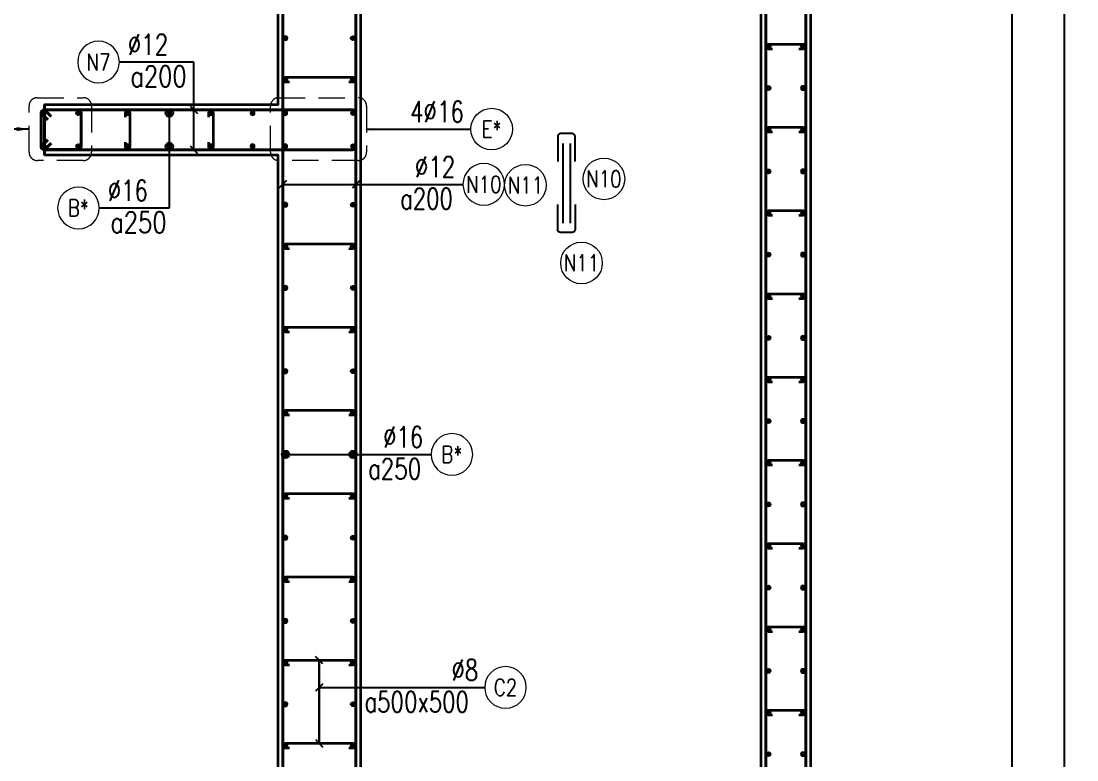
# Model space of a CAD drawing. Header units: millimetres. Extents: x 988833 to 1318015, y -9365 to 47591.
# Drawn here: x 1016543 to 1022882, y 6902 to 11339 of the extents above; entities that cross this region are included whole.
import ezdxf
from ezdxf.enums import TextEntityAlignment as Align

# ---------------------------------------------------------------- set-up
doc = ezdxf.new("R2010")
doc.units = ezdxf.units.MM
doc.header["$MEASUREMENT"] = 0
doc.linetypes.add('HIDDEN', pattern=[9.525, 6.35, -3.175])
doc.linetypes.add('HIDDEN2', pattern=[4.7625, 3.175, -1.5875])
doc.layers.get('0').update_dxf_attribs({"lineweight": 20})
doc.layers.get('Defpoints').update_dxf_attribs({"color": 151, "lineweight": 9})
doc.layers.add('Hidden', color=9, linetype='HIDDEN')
doc.layers.add('Ligature', color=1, linetype='Continuous')
for name, color, linetype, lineweight in [('KC-LEADER', 153, 'Continuous', 18), ('KC-THEP', 6, 'Continuous', 40), ('NDC_S_DIM', 1, 'Continuous', 15), ('NDC_S_HIDDEN', 8, 'HIDDEN2', 13), ('NDC_S_LEADER', 1, 'Continuous', 15), ('NDC_S_REBAR', 4, 'Continuous', 35), ('NDC_S_STIRRUP', 4, 'Continuous', 40), ('NDC_S_VN TEXT', 7, 'Continuous', 20), ('NDC_S_WALL', 6, 'Continuous', 35)]:
    doc.layers.add(name, color=color, linetype=linetype, lineweight=lineweight)
doc.styles.add('NDC_DIM', font='', dxfattribs={"width": 0.75})
doc.styles.add('NDC_EN TXT', font='romans.shx', dxfattribs={"width": 0.8})
doc.styles.get('NDC_DIM').set_extended_font_data('Dotum')
doc.dimstyles.new('NDC_dim_25', dxfattribs={"dimscale": 25, "dimtxt": 2.5, "dimasz": 1.5, "dimexe": 1.5, "dimexo": 2.5, "dimgap": 1, "dimtad": 1, "dimdec": 0, "dimzin": 0, "dimdsep": 46, "dimtxsty": 'NDC_DIM', "dimblk": 'DIMMARK', "dimcen": 0.09, "dimdle": 1.2, "dimclrd": 1, "dimclre": 1, "dimclrt": 3, "dimadec": 0, "dimazin": 0, "dimtfac": 1, "dimtdec": 0, "dimtix": 1, "dimtofl": 0, "dimtmove": 0, "dimatfit": 3, "dimfxl": 6, "dimfxlon": 1, "dimtolj": 1, "dimtzin": 0, "dimarcsym": 0})
doc.dimstyles.new('NDC_dim_30', dxfattribs={"dimscale": 30, "dimtxt": 2.5, "dimasz": 1.5, "dimexe": 1.5, "dimexo": 2.5, "dimgap": 1, "dimtad": 1, "dimdec": 0, "dimzin": 0, "dimdsep": 46, "dimtxsty": 'NDC_DIM', "dimblk": 'DIMMARK', "dimcen": 0.09, "dimdle": 1.2, "dimclrd": 1, "dimclre": 1, "dimclrt": 3, "dimadec": 0, "dimazin": 0, "dimtfac": 1, "dimtdec": 0, "dimtix": 1, "dimtofl": 0, "dimtmove": 0, "dimatfit": 3, "dimfxl": 6, "dimfxlon": 1, "dimtolj": 1, "dimtzin": 0, "dimarcsym": 0})
doc.dimstyles.new('NDC_dim_50', dxfattribs={"dimscale": 50, "dimtxt": 2.5, "dimasz": 1.5, "dimexe": 1.5, "dimexo": 2.5, "dimgap": 1, "dimtad": 1, "dimdec": 0, "dimzin": 0, "dimdsep": 46, "dimtxsty": 'NDC_DIM', "dimblk": 'DIMMARK', "dimcen": 0.09, "dimdle": 1.2, "dimclrd": 1, "dimclre": 1, "dimclrt": 3, "dimadec": 0, "dimazin": 0, "dimtfac": 1, "dimtdec": 0, "dimtix": 1, "dimtofl": 0, "dimtmove": 0, "dimatfit": 3, "dimfxl": 6, "dimfxlon": 1, "dimtolj": 1, "dimtzin": 0, "dimarcsym": 0})

# ---------------------------------------------------------------- blocks, each defined once
blk = doc.blocks.new('THEP')
at = {"layer": 'KC-LEADER', "color": 6}
blk.add_circle((0, 0), 14, dxfattribs=at)
at = {"layer": 'KC-THEP'}
for p, q in [((-14, 0), (14, 0)), ((9.9, 9.9), (-9.9, -9.9)), ((-9.9, 9.9), (9.9, -9.9)), ((0, 14), (0, -14))]:
    blk.add_line(p, q, dxfattribs=at)
blk = doc.blocks.new('A$C7BC65A55')
at = {"layer": 'Ligature'}
for p, q in [((-15.2, 372, 0), (-15.2, 38.5, 0)), ((15.2, 372, 0), (15.2, 38.5, 0))]:
    blk.add_line(p, q, dxfattribs=at)
for points in [[(-36.2, 296.5), (-36.2, 400.9, -0.414214), (-24, 413.1), (24, 413.1, -0.414214), (36.2, 400.9), (36.2, 296.5)], [(-36.2, 116.5), (-36.2, 12.2, 0.414214), (-24, 0), (24, 0, 0.414214), (36.2, 12.2), (36.2, 116.5)]]:
    blk.add_lwpolyline(points, format="xyb", dxfattribs=at)
blk = doc.blocks.new('DIMMARK')
at = {"layer": 'NDC_S_DIM', "color": 1}
blk.add_line((-1.5, 0), (1, 0), dxfattribs=at)
at = {"layer": 'NDC_S_DIM', "color": 2, "const_width": 0.1}
blk.add_lwpolyline([(-0.424, -0.424), (0.424, 0.424)], dxfattribs=at)
blk = doc.blocks.new('*U11')
blk.add_circle((-2.5, 0), 2.5)
at = {"layer": 'NDC_S_VN TEXT', "color": 3, "style": 'NDC_EN TXT', "width": 0.75}
for tag, p in [('DK1', (0.5, 0.85)), ('KC1', (0.5, -2.97))]:
    blk.add_attdef(tag, p, '', height=2.5, dxfattribs=at)
at = {"layer": 'NDC_S_VN TEXT', "color": 7, "style": 'NDC_EN TXT', "width": 0.8}
blk.add_attdef('SH2', text='', height=2, dxfattribs=at).set_placement((-2.5, 0), align=Align.MIDDLE)
blk = doc.blocks.new('*U12')
blk.add_circle((-2.5, 0), 2.5)
at = {"layer": 'NDC_S_VN TEXT', "color": 3, "style": 'NDC_EN TXT', "width": 0.75}
for tag, p in [('DK1', (0.5, 0.85)), ('KC1', (0.5, -2.97))]:
    blk.add_attdef(tag, p, '', height=2.5, dxfattribs=at)
at = {"layer": 'NDC_S_VN TEXT', "color": 7, "style": 'NDC_EN TXT', "width": 0.8}
blk.add_attdef('SH2', text='', height=2, dxfattribs=at).set_placement((-2.5, 0), align=Align.MIDDLE)
blk = doc.blocks.new('*U9')
blk.add_circle((2.5, 0), 2.5)
at = {"layer": 'NDC_S_VN TEXT', "color": 3, "style": 'NDC_EN TXT', "width": 0.75}
blk.add_attdef('DK2', text='', height=2.5, dxfattribs=at).set_placement((-0.85, 0.85), align=Align.RIGHT)
at = {"layer": 'NDC_S_VN TEXT', "color": 7, "style": 'NDC_EN TXT', "width": 0.8}
blk.add_attdef('SH3', text='', height=2, dxfattribs=at).set_placement((2.5, 0), align=Align.MIDDLE)
blk = doc.blocks.new('*U60')
at = {"layer": 'NDC_S_REBAR'}
blk.add_lwpolyline([(-15, -75), (-15, -100, 1), (15, -100), (15, 100, 1), (-15, 100), (-15, 75)], format="xyb", dxfattribs=at)
blk = doc.blocks.new('*U61')
at = {"layer": 'NDC_S_HIDDEN', "color": 0, "linetype": 'ByBlock', "lineweight": -2, "transparency": 16777216}
for p in [(0, 0), (500, 0)]:
    blk.add_blockref('*U60', p, dxfattribs=at)
blk = doc.blocks.new('*U10')
blk.add_circle((2.5, 0), 2.5)
at = {"layer": 'NDC_S_VN TEXT', "color": 3, "style": 'NDC_EN TXT'}
for tag, width, p in [('DK2', 0.75, (-0.85, 0.85)), ('KC2', 0.8, (-0.85, -2.97))]:
    blk.add_attdef(tag, text='', height=2.5, dxfattribs=dict(at, width=width)).set_placement(p, align=Align.RIGHT)
at = {"layer": 'NDC_S_VN TEXT', "color": 7, "style": 'NDC_EN TXT', "width": 0.8}
blk.add_attdef('SH3', text='', height=2, dxfattribs=at).set_placement((2.5, 0), align=Align.MIDDLE)
blk = doc.blocks.new('*D328')
at = {"layer": 'Defpoints', "color": 0, "transparency": 16777216}
for p in [(1021283.2, 12486.3), (1022494, 12486.3), (1021283.2, 886.3)]:
    blk.add_point(p, dxfattribs=at)
at = {"layer": 'NDC_S_DIM', "color": 1, "lineweight": -2, "transparency": 16777216}
for p, q in [((1022194, 12486.3), (1022569, 12486.3)), ((1022494, 961.3), (1022494, 12411.3)), ((1022194, 886.3), (1022569, 886.3))]:
    blk.add_line(p, q, dxfattribs=at)
at = {"layer": 'NDC_S_DIM', "color": 1, "lineweight": -2, "transparency": 16777216, "xscale": 75, "yscale": 75, "zscale": 75}
for p, rotation in [((1022494, 12486.3), 90), ((1022494, 886.3), 270)]:
    blk.add_blockref('DIMMARK', p, dxfattribs=dict(at, rotation=rotation))
at = {"layer": 'NDC_S_DIM', "color": 3, "transparency": 16777216, "insert": (1022381.4, 6686.3), "char_height": 125, "attachment_point": 5, "rotation": 90, "style": 'NDC_DIM'}
blk.add_mtext('\\A1;11600', dxfattribs=at)
blk = doc.blocks.new('*D331')
at = {"layer": 'Defpoints', "color": 0, "ltscale": 200, "transparency": 16777216}
for p in [(1021283.2, 12486.3), (1022806.6, 12486.3), (1021283.2, 886.6)]:
    blk.add_point(p, dxfattribs=at)
at = {"layer": 'NDC_S_DIM', "color": 1, "lineweight": -2, "ltscale": 200, "transparency": 16777216}
for p, q in [((1022506.6, 12486.3), (1022881.6, 12486.3)), ((1022806.6, 961.6), (1022806.6, 12411.3)), ((1022506.6, 886.6), (1022881.6, 886.6))]:
    blk.add_line(p, q, dxfattribs=at)
at = {"layer": 'NDC_S_DIM', "color": 1, "lineweight": -2, "ltscale": 200, "transparency": 16777216, "xscale": 75, "yscale": 75, "zscale": 75}
for p, rotation in [((1022806.6, 12486.3), 90), ((1022806.6, 886.6), 270)]:
    blk.add_blockref('DIMMARK', p, dxfattribs=dict(at, rotation=rotation))
at = {"layer": 'NDC_S_DIM', "color": 3, "ltscale": 200, "transparency": 16777216, "insert": (1022694, 6686.4), "char_height": 125, "attachment_point": 5, "rotation": 90, "style": 'NDC_DIM'}
blk.add_mtext('\\A1;11600', dxfattribs=at)

msp = doc.modelspace()

# ---------------------------------------------------------------- linework, layer by layer
for centre in [(1019570.8, 10353.2), (1020041.7, 10391.3), (1019907.3, 9886.3)]:
    msp.add_circle(centre, 125)
at = {"layer": 'NDC_S_HIDDEN', "ltscale": 50}
for points in [[(1016640.2, 10879), (1016916, 10879, -0.414214), (1016966, 10829), (1016966, 10551.4, -0.414214), (1016916, 10501.4), (1016640.2, 10501.4, -0.414214), (1016590.2, 10551.4), (1016590.2, 10829, -0.414214)], [(1018090.2, 10879), (1018566.8, 10879, -0.414214), (1018616.8, 10829), (1018616.8, 10551.4, -0.414214), (1018566.8, 10501.4), (1018090.2, 10501.4, -0.414214), (1018040.2, 10551.4), (1018040.2, 10829, -0.414214)]]:
    msp.add_lwpolyline(points, format="xyb", close=True, dxfattribs=at)
at = {"layer": 'NDC_S_REBAR'}
for points in [[(1021054.9, 11171.3), (1021029.9, 11171.3, -1), (1021029.9, 11201.3), (1021237, 11201.3, -1), (1021237, 11171.3), (1021212, 11171.3)], [(1018154.9, 10971.3), (1018129.9, 10971.3, -1), (1018129.9, 11001.3), (1018535.4, 11001.3, -1), (1018535.4, 10971.3), (1018510.4, 10971.3)], [(1021054.9, 10671.3), (1021029.9, 10671.3, -1), (1021029.9, 10701.3), (1021237, 10701.3, -1), (1021237, 10671.3), (1021212, 10671.3)], [(1021054.9, 10171.3), (1021029.9, 10171.3, -1), (1021029.9, 10201.3), (1021237, 10201.3, -1), (1021237, 10171.3), (1021212, 10171.3)], [(1018154.9, 9971.3), (1018129.9, 9971.3, -1), (1018129.9, 10001.3), (1018535.4, 10001.3, -1), (1018535.4, 9971.3), (1018510.4, 9971.3)], [(1021054.9, 9671.3), (1021029.9, 9671.3, -1), (1021029.9, 9701.3), (1021237, 9701.3, -1), (1021237, 9671.3), (1021212, 9671.3)], [(1018154.9, 9471.3), (1018129.9, 9471.3, -1), (1018129.9, 9501.3), (1018535.4, 9501.3, -1), (1018535.4, 9471.3), (1018510.4, 9471.3)], [(1021054.9, 9171.3), (1021029.9, 9171.3, -1), (1021029.9, 9201.3), (1021237, 9201.3, -1), (1021237, 9171.3), (1021212, 9171.3)], [(1018154.9, 8971.3), (1018129.9, 8971.3, -1), (1018129.9, 9001.3), (1018535.4, 9001.3, -1), (1018535.4, 8971.3), (1018510.4, 8971.3)], [(1021054.9, 8671.3), (1021029.9, 8671.3, -1), (1021029.9, 8701.3), (1021237, 8701.3, -1), (1021237, 8671.3), (1021212, 8671.3)], [(1018154.9, 8471.3), (1018129.9, 8471.3, -1), (1018129.9, 8501.3), (1018535.4, 8501.3, -1), (1018535.4, 8471.3), (1018510.4, 8471.3)], [(1021054.9, 8171.3), (1021029.9, 8171.3, -1), (1021029.9, 8201.3), (1021237, 8201.3, -1), (1021237, 8171.3), (1021212, 8171.3)], [(1018154.9, 7971.3), (1018129.9, 7971.3, -1), (1018129.9, 8001.3), (1018535.4, 8001.3, -1), (1018535.4, 7971.3), (1018510.4, 7971.3)], [(1021054.9, 7671.3), (1021029.9, 7671.3, -1), (1021029.9, 7701.3), (1021237, 7701.3, -1), (1021237, 7671.3), (1021212, 7671.3)], [(1018154.9, 7471.3), (1018129.9, 7471.3, -1), (1018129.9, 7501.3), (1018535.4, 7501.3, -1), (1018535.4, 7471.3), (1018510.4, 7471.3)], [(1021054.9, 7171.3), (1021029.9, 7171.3, -1), (1021029.9, 7201.3), (1021237, 7201.3, -1), (1021237, 7171.3), (1021212, 7171.3)], [(1018154.9, 6971.3), (1018129.9, 6971.3, -1), (1018129.9, 7001.3), (1018535.4, 7001.3, -1), (1018535.4, 6971.3), (1018510.4, 6971.3)]]:
    msp.add_lwpolyline(points, format="xyb", dxfattribs=at)
at = {"layer": 'NDC_S_STIRRUP'}
for points in [[(1018543.4, 3317.7), (1018553.4, 3287.7), (1018553.4, 12836.3, 0.414214), (1018533.4, 12856.3), (1018133.4, 12856.3, 0.414214), (1018113.4, 12836.3), (1018113.4, 9587), (1018113.4, 9587)], [(1021213.4, 576.3), (1021253.4, 536.3, -0.414214), (1021233.4, 516.3), (1021033.4, 516.3, -0.414214), (1021013.4, 536.3), (1021013.4, 12836.3, -0.414214), (1021033.4, 12856.3), (1021233.4, 12856.3, -0.414214), (1021253.4, 12836.3), (1021253.4, 536.3, -0.414214), (1021233.4, 516.3), (1021193.4, 556.3)], [(1016722.6, 10606.3), (1016682.6, 10566.3, -0.414214), (1016662.6, 10586.3), (1016662.6, 10786.3, -0.414214), (1016682.6, 10806.3), (1018533.4, 10806.3, -0.414214), (1018553.4, 10786.3), (1018553.4, 10586.3, -0.414358), (1018533.4, 10566.3), (1016682.6, 10566.3, -0.414214), (1016662.6, 10586.3), (1016702.6, 10626.3)], [(1016702.6, 10746.3), (1016662.6, 10786.3, -0.414214), (1016682.6, 10806.3), (1016882.6, 10806.3, -0.414214), (1016902.6, 10786.3), (1016902.6, 10588.5, -0.414214), (1016882.6, 10568.5), (1016682.6, 10568.5, -0.414214), (1016662.6, 10588.5), (1016662.6, 10786.3, -0.414214), (1016682.6, 10806.3), (1016722.6, 10766.3)], [(1018113.4, 10086.3), (1018113.4, 10086.3), (1018113.4, 536.3, 0.414214), (1018133.4, 516.3), (1018533.4, 516.3, 0.414214), (1018553.4, 536.3), (1018553.4, 3787), (1018543.4, 3757)]]:
    msp.add_lwpolyline(points, format="xyb", dxfattribs=at)
at = {"layer": 'NDC_S_WALL'}
for points in [[(1018583.4, 786.3), (1018583.4, 12586.3), (1019233.4, 12586.3), (1019233.4, 12586.3), (1019233.4, 12886.3), (1019233.4, 12886.3), (1016683.4, 12886.3), (1016683.4, 12886.3), (1016683.4, 12386.3), (1016683.4, 12386.3), (1018083.4, 12386.3), (1018083.4, 12386.3), (1018083.4, 10836.3), (1018083.4, 10836.3), (1016683.4, 10836.3), (1016683.4, 10536.3), (1018083.4, 10536.3), (1018083.4, 10536.3), (1018083.4, 3486.3)], [(1021283.4, 486.3), (1021283.4, 12886.3), (1021283.4, 12886.3), (1020333.4, 12886.3), (1020333.4, 12886.3), (1020333.4, 12586.3), (1020333.4, 12586.3), (1020983.4, 12586.3), (1020983.4, 786.3)], [(1016683.4, 10536.3), (1016683.4, 10836.3)]]:
    msp.add_lwpolyline(points, dxfattribs=at)

# ---------------------------------------------------------------- block references
at = {"layer": 'Hidden', "xscale": -1.44, "yscale": 1.44, "zscale": 1.44}
msp.add_blockref('A$C7BC65A55', (1019816.7, 10069, 0), dxfattribs=at)
at = {"layer": 'KC-THEP', "xscale": -1}
for p, rotation in [((1018129.9, 11236.3), 350.3314355636191), ((1021237, 11186.3), 170.331435563619), ((1018129.9, 10986.3), 350.3314355636191), ((1021237, 10936.3), 170.331435563619), ((1016679.1, 10785.9), 350.3314355636191), ((1017182.6, 10786.3), 350.3314355636191), ((1017432.6, 10786.3), 350.3314355636191), ((1017682.6, 10786.3), 350.3314355636191), ((1017932.6, 10786.3), 350.3314355636191), ((1018129.1, 10785.9), 350.3314355636191), ((1021237, 10686.3), 170.331435563619), ((1016679.1, 10587.3), 350.3314355636191), ((1017182.6, 10587.7), 350.3314355636191), ((1017432.6, 10587.7), 350.3314355636191), ((1017682.6, 10587.7), 350.3314355636191), ((1017932.6, 10587.7), 350.3314355636191), ((1018129.1, 10587.3), 350.3314355636191), ((1021237, 10436.3), 170.331435563619), ((1018129.9, 10236.3), 350.3314355636191), ((1021237, 10186.3), 170.331435563619), ((1018129.9, 9986.3), 350.3314355636191), ((1021237, 9936.3), 170.331435563619), ((1018129.9, 9736.3), 350.3314355636191), ((1021237, 9686.3), 170.331435563619), ((1018129.9, 9486.3), 350.3314355636191), ((1021237, 9436.3), 170.331435563619), ((1018129.9, 9236.3), 350.3314355636191), ((1021237, 9186.3), 170.331435563619), ((1018129.9, 8986.3), 350.3314355636191), ((1021237, 8936.3), 170.331435563619), ((1018129.9, 8736.3), 350.3314355636191), ((1021237, 8686.3), 170.331435563619), ((1018129.9, 8486.3), 350.3314355636191), ((1021237, 8436.3), 170.331435563619), ((1018129.9, 8236.3), 350.3314355636191), ((1021237, 8186.3), 170.331435563619), ((1018129.9, 7986.3), 350.3314355636191), ((1021237, 7936.3), 170.331435563619), ((1018129.9, 7736.3), 350.3314355636191), ((1021237, 7686.3), 170.331435563619), ((1018129.9, 7486.3), 350.3314355636191), ((1021237, 7436.3), 170.331435563619), ((1018129.9, 7236.3), 350.3314355636191), ((1021237, 7186.3), 170.331435563619), ((1018129.9, 6986.3), 350.3314355636191), ((1021237, 6936.3), 170.331435563619)]:
    msp.add_blockref('THEP', p, dxfattribs=dict(at, rotation=rotation))
at = {"layer": 'KC-THEP'}
for p, rotation in [((1018535.4, 11236.3), 9.66856443638085), ((1021029.9, 11186.3), 189.6685644363809), ((1018535.4, 10986.3), 9.66856443638085), ((1021029.9, 10936.3), 189.6685644363809), ((1016886.2, 10785.9), 9.668564436380926), ((1018537, 10785.9), 9.668564436380926), ((1021029.9, 10686.3), 189.6685644363809), ((1016886.2, 10587.3), 9.668564436380926), ((1018537, 10587.3), 9.668564436380926), ((1021029.9, 10436.3), 189.6685644363809), ((1018535.4, 10236.3), 9.66856443638085), ((1021029.9, 10186.3), 189.6685644363809), ((1018535.4, 9986.3), 9.66856443638085), ((1021029.9, 9936.3), 189.6685644363809), ((1018535.4, 9736.3), 9.66856443638085), ((1021029.9, 9686.3), 189.6685644363809), ((1018535.4, 9486.3), 9.66856443638085), ((1021029.9, 9436.3), 189.6685644363809), ((1018535.4, 9236.3), 9.66856443638085), ((1021029.9, 9186.3), 189.6685644363809), ((1018535.4, 8986.3), 9.66856443638085), ((1021029.9, 8936.3), 189.6685644363809), ((1018535.4, 8736.3), 9.66856443638085), ((1021029.9, 8686.3), 189.6685644363809), ((1018535.4, 8486.3), 9.66856443638085), ((1021029.9, 8436.3), 189.6685644363809), ((1018535.4, 8236.3), 9.66856443638085), ((1021029.9, 8186.3), 189.6685644363809), ((1018535.4, 7986.3), 9.66856443638085), ((1021029.9, 7936.3), 189.6685644363809), ((1018535.4, 7736.3), 9.66856443638085), ((1021029.9, 7686.3), 189.6685644363809), ((1018535.4, 7486.3), 9.66856443638085), ((1021029.9, 7436.3), 189.6685644363809), ((1018535.4, 7236.3), 9.66856443638085), ((1021029.9, 7186.3), 189.6685644363809), ((1018535.4, 6986.3), 9.66856443638085), ((1021029.9, 6936.3), 189.6685644363809)]:
    msp.add_blockref('THEP', p, dxfattribs=dict(at, rotation=rotation))
at = {"layer": 'NDC_S_HIDDEN'}
msp.add_blockref('*U61', (1017182.6, 10686.3), dxfattribs=at)
at = {"layer": 'NDC_S_VN TEXT'}
ref = msp.add_blockref('*U10', (1017132.5, 11093.2), dxfattribs=dict(at, xscale=-50, yscale=50, zscale=50))
ref.add_attrib('SH3', 'N7', dxfattribs={"color": 7, "height": 100, "style": 'NDC_EN TXT', "width": 0.8}).set_placement((1017007.5, 11093.2), align=Align.MIDDLE)
ref.add_attrib('DK2', '%%C12', dxfattribs={"color": 3, "height": 125, "style": 'NDC_EN TXT', "width": 0.75}).set_placement((1017425, 11135.4), align=Align.RIGHT)
ref.add_attrib('KC2', 'a200', dxfattribs={"color": 3, "height": 125, "style": 'NDC_EN TXT', "width": 0.8}).set_placement((1017537, 10944.5), align=Align.RIGHT)
at = {"layer": 'NDC_S_VN TEXT', "xscale": 50, "yscale": 50, "zscale": 50}
msp.add_blockref('*U9', (1019243, 10690.2), dxfattribs=at).add_auto_attribs({'SH3': 'E*', 'DK2': '4%%C16'})
at = {"layer": 'NDC_S_VN TEXT'}
ref = msp.add_blockref('*U11', (1019195.8, 10358.3), dxfattribs=dict(at, xscale=-50, yscale=50, zscale=50))
ref.add_attrib('SH2', 'N10', dxfattribs={"color": 7, "height": 100, "style": 'NDC_EN TXT', "width": 0.8}).set_placement((1019320.8, 10358.3), align=Align.MIDDLE)
ref.add_attrib('DK1', '%%C12', (1018907.4, 10400.6), dxfattribs={"color": 3, "height": 125, "style": 'NDC_EN TXT', "width": 0.75})
ref.add_attrib('KC1', 'a200', (1018818.2, 10209.7), dxfattribs={"color": 3, "height": 125, "style": 'NDC_EN TXT', "width": 0.75})
ref = msp.add_blockref('*U10', (1017012, 10216.6), dxfattribs=dict(at, xscale=-50, yscale=50, zscale=50))
ref.add_attrib('SH3', 'B*', dxfattribs={"color": 7, "height": 100, "style": 'NDC_EN TXT', "width": 0.8}).set_placement((1016887, 10216.6), align=Align.MIDDLE)
ref.add_attrib('DK2', '%%C16', dxfattribs={"color": 3, "height": 125, "style": 'NDC_EN TXT', "width": 0.75}).set_placement((1017304.5, 10258.9), align=Align.RIGHT)
ref.add_attrib('KC2', 'a250', dxfattribs={"color": 3, "height": 125, "style": 'NDC_EN TXT', "width": 0.8}).set_placement((1017416.4, 10068), align=Align.RIGHT)
ref = msp.add_blockref('*U11', (1019004.4, 8736.3), dxfattribs=dict(at, xscale=-50, yscale=50, zscale=50))
ref.add_attrib('SH2', 'B*', dxfattribs={"color": 7, "height": 100, "style": 'NDC_EN TXT', "width": 0.8}).set_placement((1019129.4, 8736.3), align=Align.MIDDLE)
ref.add_attrib('DK1', '%%C16', (1018716, 8778.6), dxfattribs={"color": 3, "height": 125, "style": 'NDC_EN TXT', "width": 0.75})
ref.add_attrib('KC1', 'a250', (1018626.7, 8587.7), dxfattribs={"color": 3, "height": 125, "style": 'NDC_EN TXT', "width": 0.75})
ref = msp.add_blockref('*U12', (1019326, 7337), dxfattribs=dict(at, xscale=-50, yscale=50, zscale=50))
ref.add_attrib('SH2', 'C2', dxfattribs={"color": 7, "height": 100, "style": 'NDC_EN TXT', "width": 0.8}).set_placement((1019451, 7337), align=Align.MIDDLE)
ref.add_attrib('DK1', '%%c8', (1019126.9, 7379.2), dxfattribs={"color": 3, "height": 125, "style": 'NDC_EN TXT', "width": 0.75})
ref.add_attrib('KC1', 'a500x500', (1018604.6, 7188.3), dxfattribs={"color": 3, "height": 125, "style": 'NDC_EN TXT', "width": 0.75})

# ---------------------------------------------------------------- texts
at = {"layer": 'NDC_S_VN TEXT', "color": 7, "style": 'NDC_EN TXT', "width": 0.8}
for tag, p in [('N11', (1019570.8, 10353.2)), ('N10', (1020041.7, 10391.3)), ('N11', (1019907.3, 9886.3))]:
    msp.add_attdef(tag, text='3', height=100, dxfattribs=at).set_placement(p, align=Align.MIDDLE)

# ---------------------------------------------------------------- dimensions: what is measured, and where the dimension line sits
at = {"layer": 'NDC_S_DIM'}
dim = msp.add_linear_dim(base=(1022494, 12486.3), p1=(1021283.2, 886.3), p2=(1021283.2, 12486.3), angle=90, dimstyle='NDC_dim_50', override={"dimtmove": 1}, dxfattribs=at)
dim.commit()
dim.dimension.update_dxf_attribs({"geometry": '*D328', "text_midpoint": (1022381.4, 6686.3)})
at = {"layer": 'NDC_S_DIM', "ltscale": 200}
dim = msp.add_linear_dim(base=(1022806.6, 12486.3), p1=(1021283.2, 886.6), p2=(1021283.2, 12486.3), angle=90, dimstyle='NDC_dim_50', override={"dimtmove": 1}, dxfattribs=at)
dim.commit()
dim.dimension.update_dxf_attribs({"geometry": '*D331', "text_midpoint": (1022694, 6686.4)})

# ---------------------------------------------------------------- leaders
at = {"layer": 'NDC_S_LEADER'}
for points, dimstyle, override in [([(1017580, 10566.3), (1017580, 11093), (1017132.5, 11093)], 'NDC_dim_30', {"dimgap": 1, "dimtad": 0, "dimldrblk": 'Oblique'}), ([(1017580, 10806.3), (1017580, 11093), (1017132.5, 11093)], 'NDC_dim_30', {"dimtad": 0, "dimldrblk": 'Oblique'}), ([(1017432.6, 10786.3), (1017432.6, 10216.4), (1017012, 10216.4)], 'NDC_dim_30', {"dimgap": 1, "dimtad": 0, "dimldrblk": 'Origin'}), ([(1016590.2, 10690.2), (1016051.3, 10690.2)], 'NDC_dim_50', {"dimgap": 1, "dimtad": 0}), ([(1018616.8, 10690.2), (1019243, 10690.2)], 'NDC_dim_25', {"dimgap": 1, "dimtad": 0}), ([(1017432.6, 10586.3), (1017432.6, 10216.4), (1017012, 10216.4)], 'NDC_dim_30', {"dimgap": 1, "dimtad": 0, "dimldrblk": 'Origin'}), ([(1018113.4, 10358.1), (1019195.8, 10358.1)], 'NDC_dim_30', {"dimtad": 0, "dimldrblk": 'Oblique'}), ([(1018553.4, 10358.1), (1019195.8, 10358.1)], 'NDC_dim_30', {"dimtad": 0, "dimldrblk": 'Oblique'}), ([(1018129.9, 8736.3), (1019004.4, 8736.3)], 'NDC_dim_30', {"dimtad": 0, "dimldrblk": 'Origin'}), ([(1018535.4, 8736.3), (1019004.4, 8736.3)], 'NDC_dim_30', {"dimtad": 0, "dimldrblk": 'Origin'}), ([(1018332.7, 7501.3), (1018332.7, 7001.3)], 'NDC_dim_30', {"dimtad": 0, "dimldrblk": 'Oblique'}), ([(1018332.7, 7001.3), (1018332.7, 7501.3)], 'NDC_dim_30', {"dimtad": 0, "dimldrblk": 'Oblique'}), ([(1018332.7, 7337), (1019326, 7337)], 'NDC_dim_30', {"dimtad": 0, "dimldrblk": 'Oblique'})]:
    msp.add_leader(points, dimstyle=dimstyle, override=override, dxfattribs=at)

doc.saveas('drawing.dxf')
